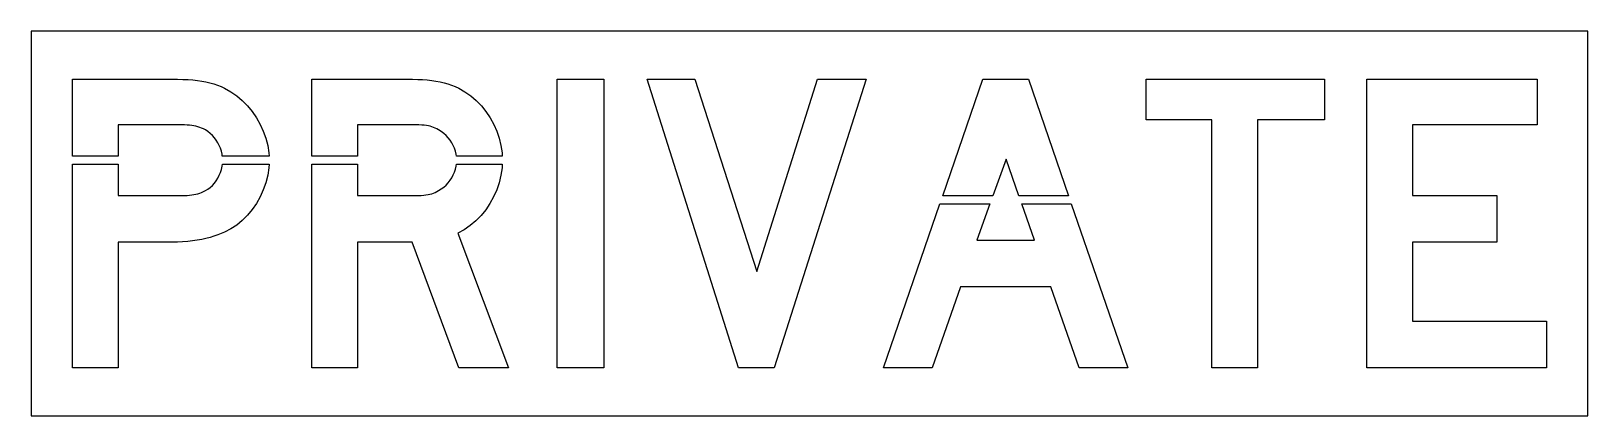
# Model space of a CAD drawing. Extents: x 0 to 97, y 0 to 24.
import ezdxf

# ---------------------------------------------------------------- set-up
doc = ezdxf.new("R2010")
doc.units = 0
doc.layers.add('CUT', color=7, linetype='Continuous')
doc.layers.add('OUTSIDE', color=1, linetype='Continuous')

msp = doc.modelspace()

# ---------------------------------------------------------------- linework, layer by layer
at = {"layer": 'CUT'}
for points in [[(11.6306, 17.0364), (11.5298, 17.1984), (11.4164, 17.3514), (11.2922, 17.4936), (11.1554, 17.6232), (11.0114, 17.7402), (10.8566, 17.8428), (10.7342, 17.9022), (10.6172, 17.9526), (10.502, 17.9976), (10.3868, 18.0354), (10.2698, 18.0678), (10.1474, 18.0948), (10.016, 18.1164), (9.8756, 18.1326), (9.7208, 18.1434), (9.5498, 18.1524), (9.3626, 18.156), (9.152, 18.1578), (5.426, 18.1578), (5.426, 16.1984), (2.5838, 16.1984), (2.5838, 21), (8.774, 21), (9.1268, 20.9964), (9.4598, 20.9892), (9.7748, 20.973), (10.0736, 20.9514), (10.358, 20.9208), (10.628, 20.8812), (10.8872, 20.8326), (11.1356, 20.775), (11.375, 20.7066), (11.6072, 20.6274), (11.834, 20.5356), (12.0572, 20.4312), (12.4442, 20.2188), (12.8114, 19.9632), (13.157, 19.668), (13.4792, 19.3386), (13.7744, 18.9786), (14.039, 18.5916), (14.2712, 18.183), (14.4674, 17.7564), (14.624, 17.3136), (14.741, 16.8636), (14.8112, 16.4064), (14.8226, 16.1984), (11.9133, 16.1984), (11.8952, 16.3254), (11.852, 16.509), (11.7926, 16.6908), (11.7188, 16.8672)], [(26.2124, 17.0364), (26.108, 17.1984), (25.9874, 17.3514), (25.8542, 17.4936), (25.7102, 17.6232), (25.5518, 17.7402), (25.3844, 17.8428), (25.2764, 17.9022), (25.1756, 17.9526), (25.0748, 17.9976), (24.9722, 18.0354), (24.866, 18.0678), (24.7526, 18.0948), (24.6284, 18.1164), (24.4916, 18.1326), (24.3368, 18.1434), (24.1622, 18.1524), (23.9642, 18.156), (23.7428, 18.1578), (20.3318, 18.1578), (20.3318, 16.1984), (17.4896, 16.1984), (17.4896, 21), (23.426, 21), (23.7644, 20.9964), (24.0866, 20.9892), (24.3908, 20.973), (24.6824, 20.9514), (24.9596, 20.9208), (25.226, 20.8812), (25.4816, 20.8326), (25.7282, 20.775), (25.9658, 20.7066), (26.198, 20.6274), (26.4248, 20.5356), (26.648, 20.4312), (27.0332, 20.2188), (27.3968, 19.9632), (27.7388, 19.668), (28.0538, 19.3386), (28.34, 18.9786), (28.5974, 18.5916), (28.8206, 18.183), (29.0096, 17.7564), (29.1608, 17.3136), (29.2724, 16.8636), (29.3408, 16.4064), (29.3506, 16.1984), (26.5029, 16.1984), (26.486, 16.3254), (26.441, 16.509), (26.3816, 16.6908), (26.3042, 16.8672)], [(32.7734, 3), (32.7734, 21), (35.6786, 21), (35.6786, 3)], [(45.215, 8.9994), (49.0058, 21), (52.037, 21), (46.2896, 3), (44.0792, 3), (38.3948, 21), (41.363, 21)], [(59.2982, 21), (62.1404, 21), (64.6388, 13.7351), (61.5476, 13.7351), (60.7508, 16.0104), (59.9264, 13.7351), (56.8005, 13.7351)], [(73.5722, 18.4728), (69.4682, 18.4728), (69.4682, 21), (80.5832, 21), (80.5832, 18.4728), (76.4144, 18.4728), (76.4144, 3), (73.5722, 3)], [(93.8474, 18.1578), (86.0786, 18.1578), (86.0786, 13.737), (91.3202, 13.737), (91.3202, 10.8318), (86.0786, 10.8318), (86.0786, 5.9052), (94.4162, 5.9052), (94.4162, 3), (83.2364, 3), (83.2364, 21), (93.8474, 21)], [(13.7744, 12.8694), (13.4792, 12.513), (13.157, 12.1908), (12.8114, 11.9046), (12.4442, 11.6616), (12.0572, 11.4636), (11.8466, 11.3718), (11.6252, 11.2854), (11.393, 11.2044), (11.15, 11.1306), (10.8944, 11.064), (10.628, 11.0046), (10.3508, 10.9542), (10.0592, 10.911), (9.7568, 10.8768), (9.4418, 10.8516), (9.1142, 10.8372), (8.774, 10.8318), (5.426, 10.8318), (5.426, 3), (2.5838, 3), (2.5838, 15.6964), (5.426, 15.6964), (5.426, 13.737), (9.152, 13.737), (9.3626, 13.7388), (9.5498, 13.7424), (9.7208, 13.7514), (9.8756, 13.7622), (10.016, 13.7784), (10.1474, 13.8), (10.2698, 13.827), (10.3868, 13.8576), (10.502, 13.8972), (10.6172, 13.9422), (10.7342, 13.9926), (10.8566, 14.052), (11.0114, 14.142), (11.1554, 14.25), (11.2922, 14.376), (11.4164, 14.5164), (11.5298, 14.6694), (11.6306, 14.835), (11.7188, 15.0078), (11.7926, 15.1896), (11.852, 15.3768), (11.8952, 15.5658), (11.9137, 15.6964), (14.823, 15.6964), (14.8112, 15.474), (14.741, 15.006), (14.624, 14.5452), (14.4674, 14.097), (14.2712, 13.665), (14.039, 13.2546)], [(20.3318, 15.6964), (20.3318, 13.737), (23.7428, 13.737), (23.9516, 13.7388), (24.1406, 13.7424), (24.3098, 13.7514), (24.4628, 13.7622), (24.6014, 13.7784), (24.7292, 13.8), (24.848, 13.827), (24.9578, 13.8576), (25.0658, 13.8972), (25.1702, 13.9422), (25.2764, 13.9926), (25.3844, 14.052), (25.5518, 14.1546), (25.7102, 14.2716), (25.8542, 14.4012), (25.9874, 14.5434), (26.108, 14.6964), (26.2124, 14.8584), (26.3042, 15.0276), (26.3816, 15.204), (26.441, 15.384), (26.486, 15.5694), (26.5029, 15.6964), (29.3509, 15.6964), (29.3408, 15.474), (29.2706, 15.006), (29.1608, 14.5434), (29.0078, 14.0952), (28.817, 13.6614), (28.5902, 13.2474), (28.3274, 12.8568), (28.034, 12.495), (27.7118, 12.1638), (27.3608, 11.8686), (26.9846, 11.613), (26.585, 11.4006), (29.7422, 3), (26.648, 3), (23.7428, 10.8318), (20.3318, 10.8318), (20.3318, 3), (17.4896, 3), (17.4896, 15.6964)], [(59.7446, 13.2331), (58.9202, 10.9578), (62.5202, 10.9578), (61.7234, 13.2331), (64.8114, 13.2331), (68.3306, 3), (65.2994, 3), (63.53, 8.0526), (57.9086, 8.0526), (56.141, 3), (53.1098, 3), (56.6279, 13.2331)]]:
    msp.add_lwpolyline(points, close=True, dxfattribs=at)
at = {"layer": 'OUTSIDE'}
msp.add_lwpolyline([(0, 0), (97, 0), (97, 24), (0, 24)], close=True, dxfattribs=at)

doc.saveas('drawing.dxf')
